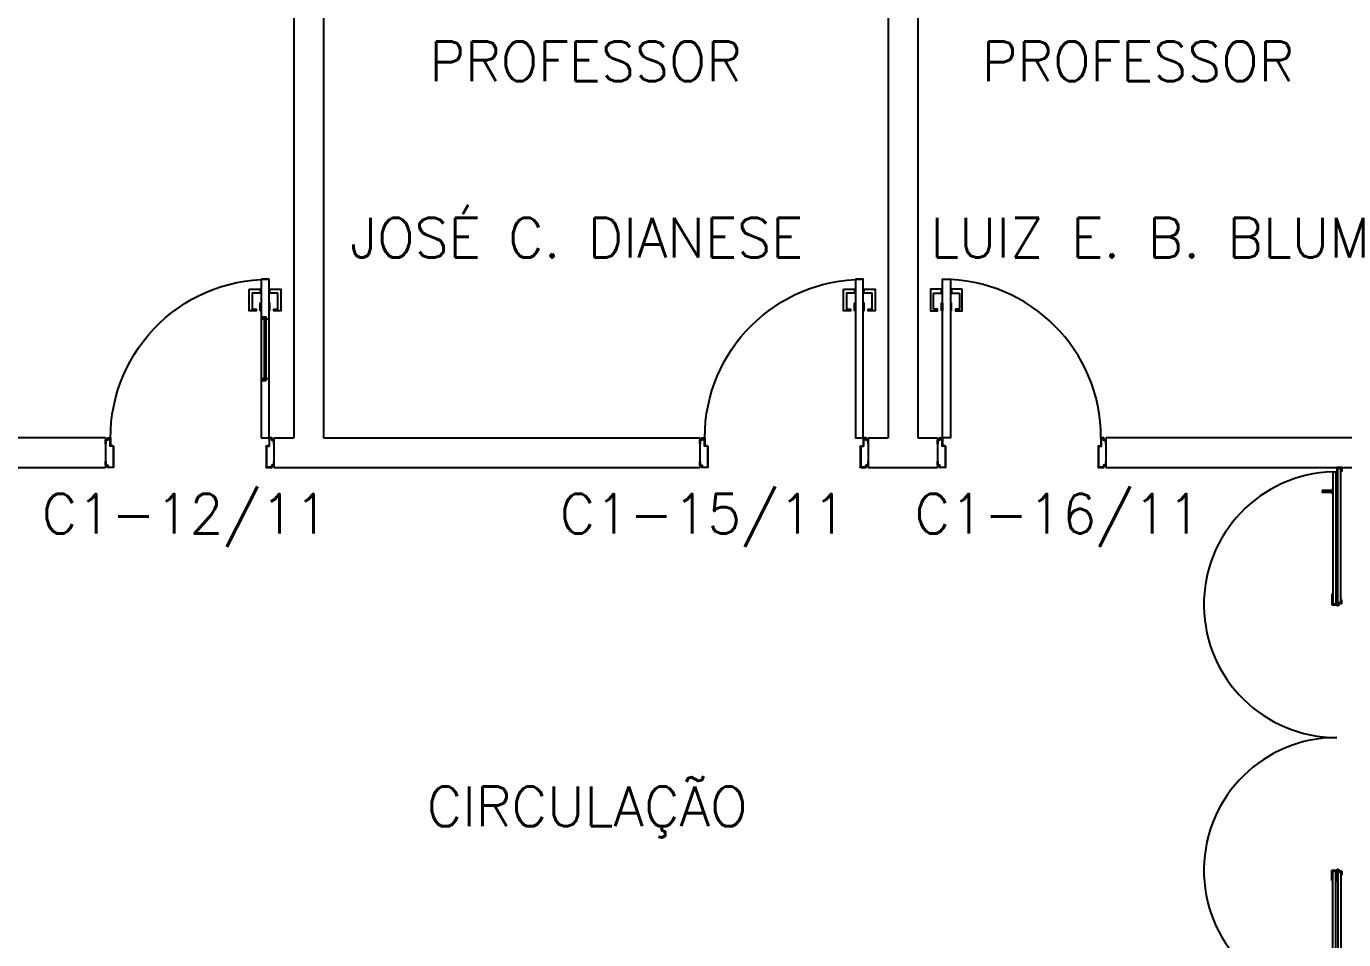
# Model space of a CAD drawing. Header units: millimetres. Extents: x 2801 to 3319, y 1187 to 1422.
# Drawn here: x 2996.52 to 3003.17, y 1261.42 to 1266.03 of the extents above; entities that cross this region are included whole.
import ezdxf

# ---------------------------------------------------------------- set-up
doc = ezdxf.new("R2010")
doc.units = ezdxf.units.MM
for name, color, linetype in [('AR-ALV', 2, 'Continuous'), ('AR-PORTA', 1, 'Continuous'), ('AR-VIDRO', 1, 'Continuous'), ('ENDEREÇO', 2, 'Continuous'), ('maçaneta', 1, 'Continuous'), ('montantes', 1, 'Continuous'), ('mov', 1, 'Continuous'), ('PM-PERFIL U-C', 2, 'Continuous'), ('PM-VIDRO', 1, 'Continuous'), ('pm1', 2, 'Continuous'), ('pm2', 2, 'Continuous'), ('TEXTO', 2, 'Continuous')]:
    doc.layers.add(name, color=color, linetype=linetype)
doc.styles.add('UNB-100', font='simplex.shx', dxfattribs={"height": 0.2})
doc.styles.add('UNB1-100', font='simplex.shx', dxfattribs={"height": 0.2})

# ---------------------------------------------------------------- blocks, each defined once
blk = doc.blocks.new('PV1')
at = {"layer": 'AR-VIDRO'}
for p, q in [((0.6825, 0.02), (0.005, 0.02)), ((0.6825, 0.005), (0.005, 0.005)), ((0.0215, 0.0443), (0.0215, 0.0293)), ((0.0215, 0.0443), (0.6875, 0.0443)), ((0.0215, 0.0293), (0.6875, 0.0293)), ((2.7035, 0.0443), (2.0375, 0.0443)), ((2.7035, 0.0293), (2.0375, 0.0293)), ((2.0425, 0.02), (2.72, 0.02)), ((2.0425, 0.005), (2.72, 0.005)), ((2.7035, 0.0443), (2.7035, 0.0293))]:
    blk.add_line(p, q, dxfattribs=at)
at = {"layer": 'maçaneta'}
for p, q in [((0.1165, 0.0993), (0.1265, 0.0993)), ((0.1165, 0.0493), (0.1165, 0.0993)), ((0.1265, 0.0493), (0.1265, 0.0993)), ((2.5985, 0.0493), (2.5985, 0.0993)), ((2.6085, 0.0993), (2.5985, 0.0993)), ((2.6085, 0.0493), (2.6085, 0.0993)), ((0.1115, 0.0443), (0.1115, 0.0493)), ((0.1115, 0.0493), (0.1315, 0.0493)), ((0.1315, 0.0443), (0.1315, 0.0493)), ((2.6135, 0.0493), (2.5935, 0.0493)), ((2.5935, 0.0443), (2.5935, 0.0493)), ((2.6135, 0.0443), (2.6135, 0.0493))]:
    blk.add_line(p, q, dxfattribs=at)
at = {"layer": 'montantes'}
for p, q in [((0, 0), (0, 0.025)), ((0, 0.025), (0.02, 0.025)), ((0, 0), (0.02, 0)), ((0.005, 0.005), (0.005, 0.02)), ((0.02, 0.02), (0.02, 0.025)), ((0.02, 0), (0.02, 0.005)), ((0.6425, 0.0493), (0.6925, 0.0493)), ((0.6425, 0.025), (0.6925, 0.025)), ((0.6875, 0.025), (0.6675, 0.025)), ((0.6675, 0.02), (0.6675, 0.025)), ((0.6675, 0), (0.6675, 0.005)), ((0.6875, 0), (0.6675, 0)), ((0.6825, 0.005), (0.6825, 0.02)), ((0.6875, 0.0443), (0.6875, 0.0293)), ((0.6875, 0), (0.6875, 0.025)), ((0.6925, 0.0493), (0.6925, 0.025)), ((2.0325, 0.0493), (2.0325, 0.025)), ((2.0825, 0.0493), (2.0325, 0.0493)), ((2.0825, 0.025), (2.0325, 0.025)), ((2.0375, 0.0443), (2.0375, 0.0293)), ((2.0375, 0.025), (2.0575, 0.025)), ((2.0375, 0), (2.0375, 0.025)), ((2.0375, 0), (2.0575, 0)), ((2.0425, 0.005), (2.0425, 0.02)), ((2.0575, 0.02), (2.0575, 0.025)), ((2.0575, 0), (2.0575, 0.005)), ((2.705, 0.02), (2.705, 0.025)), ((2.725, 0.025), (2.705, 0.025)), ((2.705, 0), (2.705, 0.005)), ((2.725, 0), (2.705, 0)), ((2.72, 0.005), (2.72, 0.02)), ((2.725, 0), (2.725, 0.025))]:
    blk.add_line(p, q, dxfattribs=at)
for centre in [(0.6925, 0.02), (2.0325, 0.02)]:
    blk.add_circle(centre, 0.005, dxfattribs=at)
for centre, start, end in [((0.6425, 0.0443), 90, 180), ((0.6425, 0.03), 180, 270), ((2.0825, 0.0443), 0, 90), ((2.0825, 0.03), 270, 0)]:
    blk.add_arc(centre, 0.005, start, end, dxfattribs=at)
at = {"layer": 'mov'}
for centre, start, end in [((0.692, 0.025), 0, 178.35472), ((2.033, 0.025), 1.64528, 180)]:
    blk.add_arc(centre, 0.6705, start, end, dxfattribs=at)
blk = doc.blocks.new('PM3V')
at = {"layer": 'maçaneta'}
for points in [[(0.02, 0.9), (-0.035, 0.9), (-0.035, 0.79), (0, 0.79), (0, 0.8), (-0.02, 0.8), (-0.02, 0.8785, -0.414214), (-0.0185, 0.88), (0.02, 0.88)], [(0.125, 0.9), (0.07, 0.9), (0.07, 0.88), (0.1085, 0.88, -0.414214), (0.11, 0.8785), (0.11, 0.8), (0.09, 0.8), (0.09, 0.79), (0.125, 0.79)]]:
    blk.add_lwpolyline(points, format="xyb", close=True, dxfattribs=at)
for points in [[(0.02, 0.79), (0.02, 0.83), (0.025, 0.83), (0.025, 0.79)], [(0.07, 0.79), (0.07, 0.83), (0.065, 0.83), (0.065, 0.79)]]:
    blk.add_lwpolyline(points, close=True, dxfattribs=at)
at = {"layer": 'mov'}
blk.add_arc((0.025, 0.15), 0.8, 356.84716, 90, dxfattribs=at)
at = {"layer": 'PM-PERFIL U-C'}
for p, q in [((0, 0.12), (0, 0.1385)), ((0.0015, 0.14), (0.01, 0.14)), ((0.002, 0.138), (0.002, 0.12)), ((0.0105, 0.138), (0.002, 0.138)), ((0.01, 0.14), (0.01, 0.1485)), ((0.0115, 0.15), (0.0235, 0.15)), ((0.012, 0.148), (0.012, 0.1395)), ((0.023, 0.148), (0.012, 0.148)), ((0.023, 0.1085), (0.023, 0.148)), ((0.025, 0.1485), (0.025, 0.109)), ((0.825, 0.1485), (0.825, 0.109)), ((0.8385, 0.15), (0.8265, 0.15)), ((0.827, 0.148), (0.838, 0.148)), ((0.827, 0.1085), (0.827, 0.148)), ((0.838, 0.148), (0.838, 0.1395)), ((0.8395, 0.138), (0.848, 0.138)), ((0.84, 0.14), (0.84, 0.1485)), ((0.8485, 0.14), (0.84, 0.14)), ((0.848, 0.138), (0.848, 0.12)), ((0.85, 0.12), (0.85, 0.1385)), ((0.002, 0.12), (0, 0.12)), ((0.038, 0.107), (0.0245, 0.107)), ((0.0385, 0.109), (0.025, 0.109)), ((0.038, 0.107), (0.038, 0.002)), ((0.04, 0.1075), (0.04, 0.0015)), ((0.81, 0.1075), (0.81, 0.0015)), ((0.8115, 0.109), (0.825, 0.109)), ((0.812, 0.107), (0.8255, 0.107)), ((0.812, 0.107), (0.812, 0.002)), ((0.848, 0.12), (0.85, 0.12)), ((0, 0.03), (0.002, 0.03)), ((0, 0.0115), (0, 0.03)), ((0.01, 0.01), (0.0015, 0.01)), ((0.002, 0.03), (0.002, 0.012)), ((0.002, 0.012), (0.0105, 0.012)), ((0.01, 0.0015), (0.01, 0.01)), ((0.0385, 0), (0.0115, 0)), ((0.012, 0.0105), (0.012, 0.002)), ((0.012, 0.002), (0.038, 0.002)), ((0.8115, 0), (0.8385, 0)), ((0.838, 0.002), (0.812, 0.002)), ((0.838, 0.0105), (0.838, 0.002)), ((0.848, 0.012), (0.8395, 0.012)), ((0.84, 0.0015), (0.84, 0.01)), ((0.84, 0.01), (0.8485, 0.01)), ((0.85, 0.03), (0.848, 0.03)), ((0.848, 0.03), (0.848, 0.012)), ((0.85, 0.0115), (0.85, 0.03))]:
    blk.add_line(p, q, dxfattribs=at)
for centre, start, end in [((0.0015, 0.1385), 90, 180), ((0.0115, 0.1485), 90, 180), ((0.0105, 0.1395), 270, 0), ((0.0235, 0.1485), 360, 90), ((0.8265, 0.1485), 90, 180), ((0.8395, 0.1395), 180, 270), ((0.8385, 0.1485), 0, 90), ((0.8485, 0.1385), 0, 90), ((0.0245, 0.1085), 180, 270), ((0.0385, 0.1075), 0, 90), ((0.8115, 0.1075), 90, 180), ((0.8255, 0.1085), 270, 0), ((0.0015, 0.0115), 180, 270), ((0.0115, 0.0015), 180, 270), ((0.0105, 0.0105), 0, 90), ((0.0385, 0.0015), 269.93864, 0), ((0.8115, 0.0015), 180, 270.06136), ((0.8395, 0.0105), 90, 180), ((0.8385, 0.0015), 270, 0), ((0.8485, 0.0115), 270, 0)]:
    blk.add_arc(centre, 0.0015, start, end, dxfattribs=at)
at = {"layer": 'PM-VIDRO'}
for p, q in [((0.04, 0.45), (0.04, 0.75)), ((0.05, 0.75), (0.05, 0.45))]:
    blk.add_line(p, q, dxfattribs=at)
at = {"layer": 'pm1'}
for p, q in [((0.025, 0.95), (0.065, 0.95)), ((0.025, 0.75), (0.025, 0.95)), ((0.065, 0.95), (0.065, 0.76)), ((0.04, 0.75), (0.025, 0.75)), ((0.065, 0.76), (0.04, 0.76)), ((0.04, 0.75), (0.04, 0.76)), ((0.05, 0.76), (0.05, 0.75)), ((0.065, 0.75), (0.05, 0.75)), ((0.065, 0.76), (0.065, 0.75)), ((0.025, 0.15), (0.025, 0.45)), ((0.04, 0.45), (0.025, 0.45)), ((0.04, 0.44), (0.04, 0.45)), ((0.065, 0.44), (0.04, 0.44)), ((0.065, 0.45), (0.05, 0.45)), ((0.05, 0.45), (0.05, 0.44)), ((0.065, 0.45), (0.065, 0.44)), ((0.065, 0.44), (0.065, 0.15)), ((0.065, 0.15), (0.025, 0.15))]:
    blk.add_line(p, q, dxfattribs=at)
at = {"layer": 'pm2'}
for p, q in [((0.025, 0.45), (0.025, 0.75)), ((0.065, 0.75), (0.065, 0.45)), ((0.025, 0.15), (0.025, 0.109)), ((0.025, 0.109), (0.035, 0.109)), ((0.8252, 0.109), (0.8152, 0.109)), ((0.8152, 0), (0.8402, 0)), ((0.8402, 0.01), (0.8502, 0.01)), ((0.8402, 0), (0.8402, 0.01))]:
    blk.add_line(p, q, dxfattribs=at)
blk = doc.blocks.new('PM3')
at = {"layer": 'maçaneta'}
for points in [[(0.02, 0.825), (-0.035, 0.825), (-0.035, 0.715), (0, 0.715), (0, 0.725), (-0.02, 0.725), (-0.02, 0.8035, -0.414214), (-0.0185, 0.805), (0.02, 0.805)], [(0.125, 0.825), (0.07, 0.825), (0.07, 0.805), (0.1085, 0.805, -0.414214), (0.11, 0.8035), (0.11, 0.725), (0.09, 0.725), (0.09, 0.715), (0.125, 0.715)]]:
    blk.add_lwpolyline(points, format="xyb", close=True, dxfattribs=at)
for points in [[(0.02, 0.715), (0.02, 0.755), (0.025, 0.755), (0.025, 0.715)], [(0.07, 0.715), (0.07, 0.755), (0.065, 0.755), (0.065, 0.715)]]:
    blk.add_lwpolyline(points, close=True, dxfattribs=at)
at = {"layer": 'mov'}
blk.add_arc((0.025, 0.075), 0.8, 0, 90, dxfattribs=at)
at = {"layer": 'PM-PERFIL U-C'}
for p, q in [((0.01, 0.065), (0.01, 0.0735)), ((0.0115, 0.075), (0.0235, 0.075)), ((0.012, 0.073), (0.012, 0.0645)), ((0.023, 0.073), (0.012, 0.073)), ((0.023, 0.0335), (0.023, 0.073)), ((0.025, 0.0735), (0.025, 0.034)), ((0.825, 0.0735), (0.825, 0.034)), ((0.8385, 0.075), (0.8265, 0.075)), ((0.827, 0.073), (0.838, 0.073)), ((0.827, 0.0335), (0.827, 0.073)), ((0.838, 0.073), (0.838, 0.0645)), ((0.84, 0.065), (0.84, 0.0735)), ((0, 0.045), (0, 0.0635)), ((0.002, 0.045), (0, 0.045)), ((0.0015, 0.065), (0.01, 0.065)), ((0.002, 0.063), (0.002, 0.045)), ((0.0105, 0.063), (0.002, 0.063)), ((0.038, 0.032), (0.0245, 0.032)), ((0.0385, 0.034), (0.025, 0.034)), ((0.038, 0.032), (0.038, -0.073)), ((0.04, 0.0325), (0.04, -0.0735)), ((0.81, 0.0325), (0.81, -0.0735)), ((0.8115, 0.034), (0.825, 0.034)), ((0.812, 0.032), (0.8255, 0.032)), ((0.812, 0.032), (0.812, -0.073)), ((0.8395, 0.063), (0.848, 0.063)), ((0.8485, 0.065), (0.84, 0.065)), ((0.848, 0.063), (0.848, 0.045)), ((0.848, 0.045), (0.85, 0.045)), ((0.85, 0.045), (0.85, 0.0635)), ((0, -0.045), (0.002, -0.045)), ((0, -0.0635), (0, -0.045)), ((0.01, -0.065), (0.0015, -0.065)), ((0.002, -0.045), (0.002, -0.063)), ((0.002, -0.063), (0.0105, -0.063)), ((0.01, -0.0735), (0.01, -0.065)), ((0.012, -0.0645), (0.012, -0.073)), ((0.838, -0.0645), (0.838, -0.073)), ((0.848, -0.063), (0.8395, -0.063)), ((0.84, -0.0735), (0.84, -0.065)), ((0.84, -0.065), (0.8485, -0.065)), ((0.85, -0.045), (0.848, -0.045)), ((0.848, -0.045), (0.848, -0.063)), ((0.85, -0.0635), (0.85, -0.045)), ((0.0385, -0.075), (0.0115, -0.075)), ((0.012, -0.073), (0.038, -0.073)), ((0.8115, -0.075), (0.8385, -0.075)), ((0.838, -0.073), (0.812, -0.073))]:
    blk.add_line(p, q, dxfattribs=at)
for centre, start, end in [((0.0115, 0.0735), 90, 180), ((0.0235, 0.0735), 360, 90), ((0.8265, 0.0735), 90, 180), ((0.8385, 0.0735), 0, 90), ((0.0015, 0.0635), 90, 180), ((0.0105, 0.0645), 270, 0), ((0.0245, 0.0335), 180, 270), ((0.0385, 0.0325), 0, 90), ((0.8115, 0.0325), 90, 180), ((0.8255, 0.0335), 270, 0), ((0.8395, 0.0645), 180, 270), ((0.8485, 0.0635), 0, 90), ((0.0015, -0.0635), 180, 270), ((0.0105, -0.0645), 0, 90), ((0.8395, -0.0645), 90, 180), ((0.8485, -0.0635), 270, 0), ((0.0115, -0.0735), 180, 270), ((0.0385, -0.0735), 269.93864, 0), ((0.8115, -0.0735), 180, 270.06136), ((0.8385, -0.0735), 270, 0)]:
    blk.add_arc(centre, 0.0015, start, end, dxfattribs=at)
at = {"layer": 'pm1'}
blk.add_lwpolyline([(0.065, 0.875), (0.065, 0.075), (0.025, 0.075), (0.025, 0.875)], close=True, dxfattribs=at)

msp = doc.modelspace()

# ---------------------------------------------------------------- linework, layer by layer
at = {"layer": 'AR-ALV'}
for p, q in [((2997.8749, 1267.3998), (2997.8749, 1263.9498)), ((2998.0249, 1267.3998), (2998.0249, 1263.9498)), ((3000.8749, 1267.3998), (3000.8749, 1263.9498)), ((3001.0249, 1267.3998), (3001.0249, 1263.9498)), ((2996.9247, 1263.9498), (2996.3249, 1263.9498)), ((2996.9247, 1263.9498), (2996.9247, 1263.7998)), ((2997.7749, 1263.9498), (2997.8749, 1263.9498)), ((2997.7749, 1263.9498), (2997.7749, 1263.7998)), ((2998.0249, 1263.9498), (2999.9249, 1263.9498)), ((2999.9249, 1263.9498), (2999.9249, 1263.7998)), ((3000.7749, 1263.9498), (3000.8749, 1263.9498)), ((3000.7749, 1263.9498), (3000.7749, 1263.7998)), ((3001.0249, 1263.9498), (3001.1249, 1263.9498)), ((3001.1249, 1263.9498), (3001.1249, 1263.7998)), ((3001.9749, 1263.9498), (3001.9749, 1263.7998)), ((3003.8749, 1263.9498), (3001.9749, 1263.9498)), ((2996.3249, 1263.7998), (2996.9247, 1263.7998)), ((2997.7749, 1263.7998), (2999.9249, 1263.7998)), ((3000.7749, 1263.7998), (3001.1249, 1263.7998)), ((3001.9749, 1263.7998), (3004.0249, 1263.7998))]:
    msp.add_line(p, q, dxfattribs=at)

# ---------------------------------------------------------------- block references
at = {"layer": 'AR-PORTA', "xscale": -1}
for name, p in [('PM3V', (2997.7749, 1263.7998)), ('PM3', (3000.7749, 1263.8748))]:
    msp.add_blockref(name, p, dxfattribs=at)
at = {"layer": 'AR-PORTA'}
msp.add_blockref('PM3', (3001.1249, 1263.8748), dxfattribs=at)
at = {"layer": 'AR-PORTA', "rotation": 90}
msp.add_blockref('PV1', (3003.1649, 1261.0748), dxfattribs=at)

# ---------------------------------------------------------------- texts
at = {"layer": 'ENDEREÇO', "style": 'UNB1-100'}
for s, p in [('C1-12/11', (2996.6027, 1263.4668)), ('C1-15/11', (2999.2172, 1263.4668)), ('C1-16/11', (3001.0087, 1263.4668))]:
    msp.add_text(s, height=0.2, dxfattribs=at).set_placement(p)
at = {"layer": 'TEXTO', "style": 'UNB-100'}
for s, p in [('PROFESSOR', (2998.5603, 1265.7503)), ('PROFESSOR', (3001.3484, 1265.7503)), ('JOSÉ C. DIANESE', (2998.1589, 1264.8593)), ('LUIZ E. B. BLUM', (3001.0878, 1264.8593)), ('CIRCULAÇÃO', (2998.5456, 1261.9893))]:
    msp.add_text(s, height=0.2, dxfattribs=at).set_placement(p)

doc.saveas('drawing.dxf')
